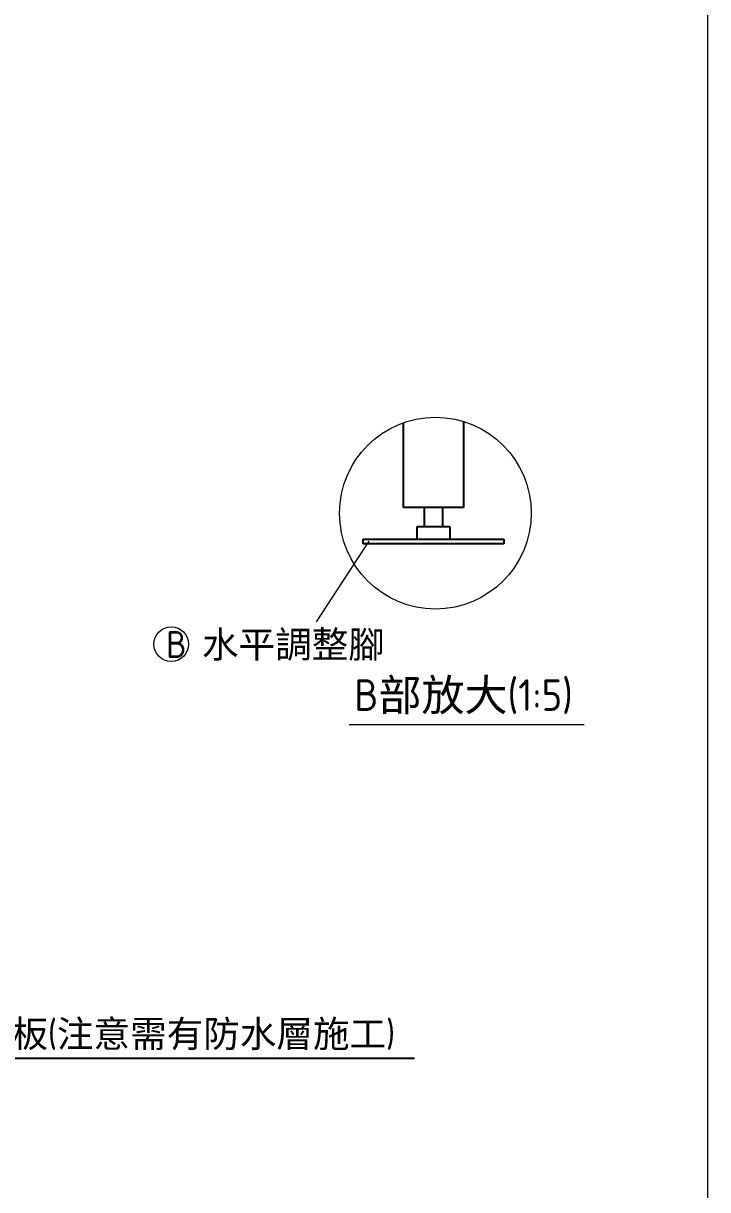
# Model space of a CAD drawing. Header units: millimetres. Extents: x -179594 to 13478, y -20517 to 22627.
# Drawn here: x 11309 to 13478, y 1976 to 5671 of the extents above; entities that cross this region are included whole.
import ezdxf

# ---------------------------------------------------------------- set-up
doc = ezdxf.new("R2010")
doc.units = ezdxf.units.MM
doc.header["$MEASUREMENT"] = 0
doc.layers.get('0').update_dxf_attribs({"lineweight": 25})
doc.layers.add('D', color=3, linetype='Continuous', lineweight=13)
doc.layers.add('F', color=7, linetype='Continuous', lineweight=15)
doc.styles.get("Standard").update_dxf_attribs({"font": 'KAIU.TTF'})
doc.styles.add('STU25', font='isocp2.shx')
doc.dimstyles.new('STU25$7', dxfattribs={"dimscale": 40, "dimtxt": 2.5, "dimasz": 2, "dimexe": 1.25, "dimexo": 0.625, "dimgap": 1, "dimtad": 0, "dimdec": 4, "dimdsep": 46, "dimtxsty": 'STU25', "dimcen": 2.5, "dimazin": 2, "dimtfac": 1, "dimtdec": 4, "dimtmove": 0, "dimatfit": 3, "dimfxl": 0, "dimtolj": 1, "dimtzin": 0, "dimarcsym": 0})

msp = doc.modelspace()

# ---------------------------------------------------------------- linework, layer by layer
at = {"linetype": 'Continuous'}
for p, q in [((12513.981, 4137.178), (12513.981, 4406.002)), ((12703.981, 4409.978), (12703.981, 4137.178)), ((12703.981, 4137.178), (12513.981, 4137.178)), ((12578.981, 4137.178), (12578.981, 4077.178)), ((12638.981, 4077.178), (12638.981, 4137.178)), ((12557.019, 4037.178), (12557.019, 4077.178)), ((12557.019, 4077.178), (12660.942, 4077.178)), ((12660.942, 4077.178), (12660.942, 4037.178)), ((12386.481, 4022.178), (12386.481, 4037.178)), ((12386.481, 4037.178), (12831.481, 4037.178)), ((12831.481, 4037.178), (12831.481, 4022.178)), ((12831.481, 4022.178), (12386.481, 4022.178))]:
    msp.add_line(p, q, dxfattribs=at)
at = {"layer": 'D', "linetype": 'Continuous'}
msp.add_line((12404.416, 4030.877), (12237.589, 3775.382), dxfattribs=at)
at = {"layer": 'D'}
msp.add_line((12341.712, 3449.707), (13086.969, 3449.707), dxfattribs=at)
for centre, radius in [((12615.016, 4119.564), 303.734), ((11777.934, 3704.356), 55)]:
    msp.add_circle(centre, radius, dxfattribs=at)
at = {"layer": 'F', "color": 6}
msp.add_lwpolyline([(0, 9476), (0, 0), (13478, 0), (13478, 9476)], close=True, dxfattribs=at)

# ---------------------------------------------------------------- texts
at = {"layer": 'D', "color": 11, "attachment_point": 1}
for s, insert, char_height in [('{\\Fisocp2.shx;\\C3;B \\f標楷體|b0|i0|c136|p65;水平調整腳}', (11761.607, 3746.119), 85), ('{\\Fisocp2.shx;B}部放大{\\Fisocp2.shx;(1:5)}', (12358.013, 3593.263), 100)]:
    msp.add_mtext(s, dxfattribs=dict(at, insert=insert, char_height=char_height))
at = {"layer": 'D', "insert": (11155.081, 2512.654), "char_height": 85, "attachment_point": 1}
msp.add_mtext('{\\C3;地板\\Fisocp2.shx;(\\f標楷體|b0|i0|c136|p65;注意需有防水層施工\\Fisocp2.shx;)}', dxfattribs=at)

# ---------------------------------------------------------------- leaders
at = {"layer": 'D'}
msp.add_leader([(10875.775, 2699.319), (11156.812, 2393.335), (12549.042, 2393.335)], dimstyle='STU25$7', override={"dimgap": 1, "dimtad": 0}, dxfattribs=at)

doc.saveas('drawing.dxf')
